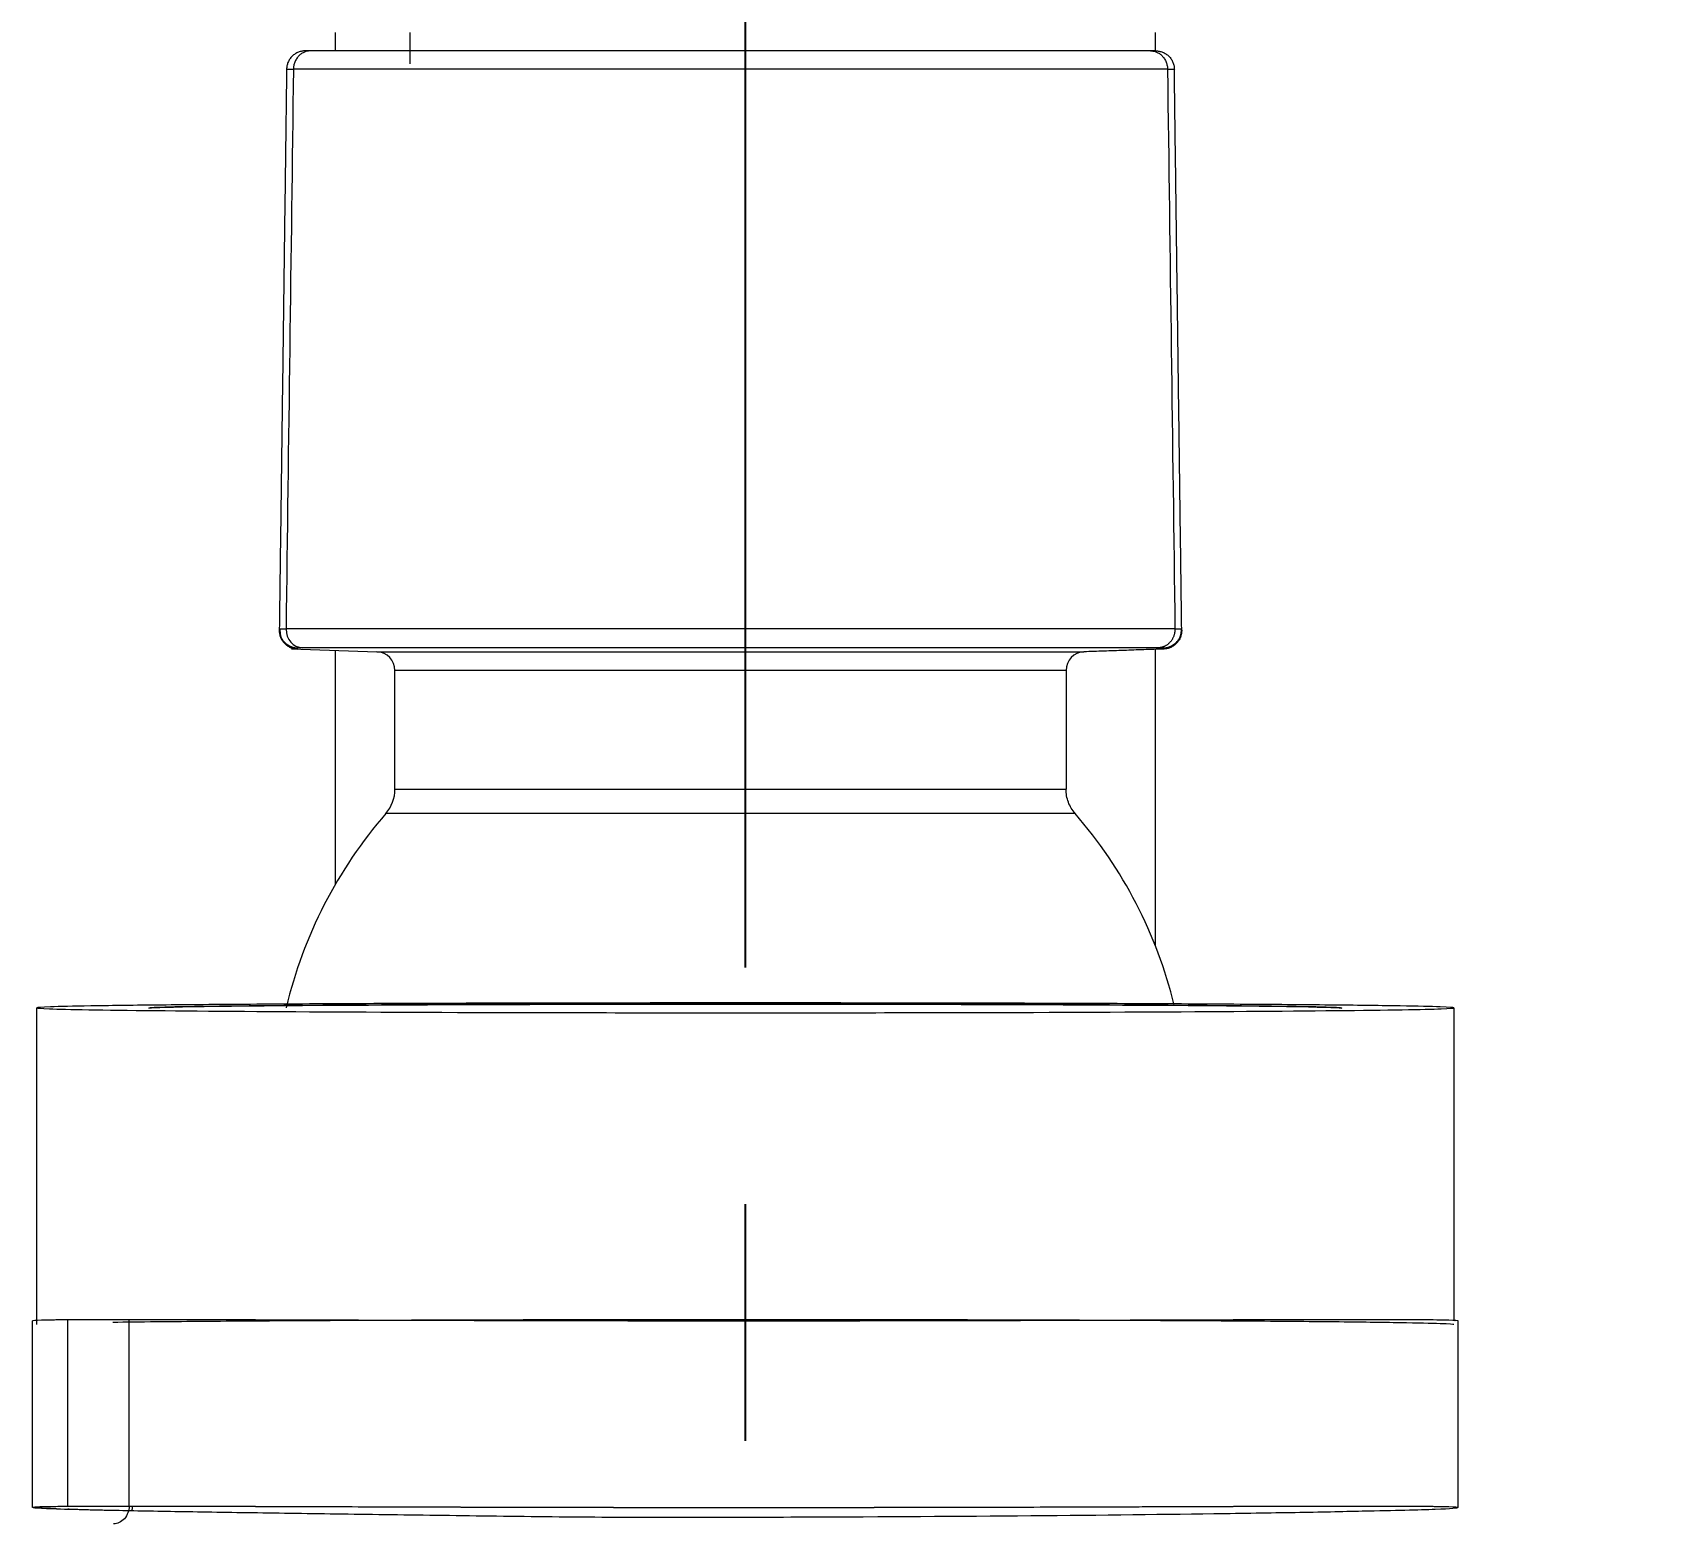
# Model space of a CAD drawing. Header units: millimetres. Extents: x 8883 to 11259, y -10160 to -6800.
# Drawn here: x 9659.47 to 9702.96, y -7731.99 to -7692.15 of the extents above; entities that cross this region are included whole.
import ezdxf

# ---------------------------------------------------------------- set-up
doc = ezdxf.new("R2010")
doc.units = ezdxf.units.MM
doc.linetypes.add('CENTERX2', pattern=[101.6, 63.5, -12.7, 12.7, -12.7])
doc.layers.add('CENTER', color=1, linetype='CENTERX2')
doc.layers.add('DIM', color=5, linetype='Continuous', lineweight=13)
doc.styles.add('ARIAL', font='arial.ttf')
doc.dimstyles.get("Standard").update_dxf_attribs({"dimtxt": 15, "dimasz": 15, "dimexe": 0.18, "dimexo": 0.0625, "dimgap": 4, "dimtad": 0, "dimdec": 1, "dimdsep": 46, "dimtxsty": 'ARIAL', "dimcen": 0, "dimclrd": 5, "dimclre": 5, "dimclrt": 5, "dimadec": 0, "dimazin": 0, "dimtfac": 1, "dimtdec": 1, "dimtofl": 0, "dimtmove": 0, "dimatfit": 3, "dimfxl": 1, "dimtolj": 1, "dimtzin": 0, "dimarcsym": 0})

# ---------------------------------------------------------------- blocks, each defined once
blk = doc.blocks.new('*D185')
at = {"layer": 'Defpoints', "color": 0, "transparency": 16777216}
for p in [(9678.596, -7626.145), (9989.37, -9683.127), (10114.894, -9683.127)]:
    blk.add_point(p, dxfattribs=at)
at = {"layer": 'DIM', "color": 5, "lineweight": -2, "transparency": 16777216}
for p, q in [((9678.658, -7626.145), (10115.074, -7626.145)), ((10114.894, -7644.145), (10114.894, -8614.508)), ((10114.894, -9665.127), (10114.894, -8694.764)), ((9989.433, -9683.127), (10115.074, -9683.127))]:
    blk.add_line(p, q, dxfattribs=at)
at = {"layer": 'DIM', "color": 5, "transparency": 16777216}
for points in [[(10111.894, -7644.145), (10117.894, -7644.145), (10114.894, -7626.145)], [(10111.894, -9665.127), (10117.894, -9665.127), (10114.894, -9683.127)]]:
    blk.add_solid(points, dxfattribs=at)
at = {"layer": 'DIM', "color": 5, "transparency": 16777216, "insert": (10114.894, -8654.636), "char_height": 18, "attachment_point": 5, "rotation": 90, "style": 'ARIAL'}
blk.add_mtext('\\A1;(2280)', dxfattribs=at)

msp = doc.modelspace()

# ---------------------------------------------------------------- linework, layer by layer
at = {"linetype": 'Continuous', "lineweight": 18}
for p, q in [((9667.596, -7692.148), (9667.596, -7692.644)), ((9669.596, -7692.145), (9669.596, -7692.988)), ((9689.596, -7692.644), (9689.596, -7692.148)), ((9666.927, -7692.642), (9666.789, -7692.642)), ((9666.422, -7708.685), (9668.713, -7708.765)), ((9689.679, -7708.655), (9666.712, -7708.655)), ((9689.596, -7716.663), (9689.596, -7708.701)), ((9667.596, -7708.729), (9667.596, -7715.008)), ((9668.713, -7708.765), (9687.678, -7708.765)), ((9669.196, -7712.449), (9669.196, -7709.265)), ((9659.592, -7726.816), (9659.592, -7718.316)), ((9697.599, -7718.316), (9697.599, -7726.705))]:
    msp.add_line(p, q, dxfattribs=at)
at = {"linetype": 'Continuous', "lineweight": 13}
for p, q in [((9668.713, -7708.765), (9668.713, -7708.765)), ((9669.196, -7709.265), (9669.196, -7709.265)), ((9687.196, -7709.265), (9669.196, -7709.265)), ((9669.196, -7712.449), (9669.196, -7712.449)), ((9668.951, -7713.105), (9668.95, -7713.105)), ((9660.422, -7731.687), (9660.422, -7726.687)), ((9662.068, -7731.683), (9662.068, -7726.683))]:
    msp.add_line(p, q, dxfattribs=at)
at = {"linetype": 'Continuous', "lineweight": 18}
for centre, radius, start, end in [((9668.696, -7709.265), 0.5, 0, 88), ((9687.696, -7709.265), 0.5, 92, 180), ((9668.196, -7712.449), 1, 319.0006, 0), ((9678.196, -7721.142), 12.25, 139.0006, 166.6432), ((9678.196, -7721.142), 12.25, 13.6938, 40.9994)]:
    msp.add_arc(centre, radius, start, end, dxfattribs=at)
for centre, major_axis, ratio, start_param, end_param in [((9688.102, -7692.642), (1.5, 0), 0.000001, 6.283159, 6.71477), ((9666.728, -7708.156), (0, 0.5), 0.909936, 1.57079, 3.106687), ((9678.596, -7718.326), (16, 0), 0.006916, 0, 3.141593)]:
    msp.add_ellipse(centre, major_axis=major_axis, ratio=ratio, start_param=start_param, end_param=end_param, dxfattribs=at)
for points, weights, degree in [([(9666.789, -7692.642), (9666.296, -7692.642), (9666.289, -7693.135)], [1, 0.71172729423, 1], 2), ([(9666.927, -7692.642), (9666.478, -7692.642), (9666.472, -7693.135)], [1, 0.711720439392, 1], 2), ([(9689.465, -7692.642), (9689.913, -7692.642), (9689.919, -7693.135)], [1, 0.711725944024, 1], 2), ([(9689.602, -7692.642), (9690.096, -7692.642), (9690.102, -7693.135)], [1, 0.711717049064, 1], 2), ([(9666.093, -7708.153), (9666.089, -7708.441), (9666.288, -7708.65), (9666.575, -7708.659)], [1.16692036496, 0.944637223381, 0.944360223961, 1.1660893667], 3), ([(9666.273, -7708.149), (9666.273, -7708.152), (9666.273, -7708.156)], [1, 0.999974445811, 1], 2), ([(9690.118, -7708.156), (9690.118, -7708.441), (9689.938, -7708.645), (9689.679, -7708.655)], [1, 0.81270063813, 0.813092220383, 1], 3), ([(9689.815, -7708.659), (9690.103, -7708.65), (9690.302, -7708.441), (9690.299, -7708.153)], [1.16664221229, 0.944357971452, 0.9444526362, 1.16692620654], 3), ([(9690.118, -7708.149), (9690.118, -7708.151), (9690.118, -7708.153), (9690.118, -7708.156)], [1, 0.999986396381, 0.999986370479, 1], 3)]:
    msp.add_rational_spline(points, weights, degree=degree, dxfattribs=at)
msp.add_rational_spline([(9689.465, -7692.642), (9686.141, -7692.642), (9678.196, -7692.642), (9670.25, -7692.642), (9666.927, -7692.642)], [1, 0.842108108091, 1, 0.842108108091, 1], degree=2, knots=[0, 0, 0, 0.5, 0.5, 1, 1, 1], dxfattribs=at)
for points, degree in [([(9666.289, -7693.135), (9666.093, -7708.153)], 1), ([(9690.299, -7708.153), (9690.102, -7693.135)], 1), ([(9666.093, -7708.153), (9666.092, -7708.173), (9666.092, -7708.183), (9666.092, -7708.184)], 3), ([(9666.104, -7708.147), (9666.124, -7708.334)], 1), ([(9690.25, -7708.375), (9690.302, -7708.262), (9690.287, -7708.147)], 2), ([(9690.299, -7708.184), (9690.299, -7708.184), (9690.299, -7708.173), (9690.299, -7708.153)], 3), ([(9666.712, -7708.655), (9666.622, -7708.655), (9666.576, -7708.657), (9666.575, -7708.659)], 3), ([(9689.816, -7708.69), (9687.678, -7708.765)], 1), ([(9689.815, -7708.659), (9689.815, -7708.657), (9689.769, -7708.655), (9689.679, -7708.655)], 3), ([(9687.196, -7709.265), (9687.196, -7712.449)], 1), ([(9697.599, -7718.316), (9697.599, -7718.308), (9697.353, -7718.291), (9696.27, -7718.266), (9694.5, -7718.243), (9692.122, -7718.223), (9689.224, -7718.206), (9685.914, -7718.194), (9682.328, -7718.187), (9678.596, -7718.184), (9674.864, -7718.187), (9671.277, -7718.194), (9667.967, -7718.206), (9665.069, -7718.223), (9662.691, -7718.243), (9660.921, -7718.266), (9659.838, -7718.291), (9659.592, -7718.308), (9659.592, -7718.316)], 3), ([(9697.599, -7718.316), (9697.599, -7718.308), (9697.353, -7718.291), (9696.27, -7718.266), (9694.5, -7718.243), (9692.122, -7718.223), (9689.224, -7718.206), (9685.914, -7718.194), (9682.328, -7718.187), (9678.596, -7718.184), (9674.864, -7718.187), (9671.277, -7718.194), (9667.967, -7718.206), (9665.069, -7718.223), (9662.691, -7718.243), (9660.921, -7718.266), (9659.838, -7718.291), (9659.592, -7718.308), (9659.592, -7718.316)], 3), ([(9659.473, -7731.716), (9659.473, -7726.716)], 1), ([(9662.068, -7726.683), (9661.389, -7726.683), (9660.839, -7726.684), (9660.422, -7726.687)], 3), ([(9697.634, -7726.715), (9697.617, -7726.704)], 1), ([(9697.718, -7726.716), (9697.718, -7726.714), (9697.713, -7726.713), (9697.704, -7726.711)], 3), ([(9697.71, -7726.722), (9697.716, -7726.72), (9697.718, -7726.718), (9697.718, -7726.716)], 3), ([(9697.718, -7731.716), (9697.718, -7726.716)], 1), ([(9659.493, -7731.723), (9659.479, -7731.72), (9659.472, -7731.718), (9659.473, -7731.716)], 3), ([(9659.473, -7731.716), (9659.473, -7731.709), (9659.632, -7731.697), (9660.11, -7731.69), (9660.422, -7731.687)], 3), ([(9660.422, -7731.687), (9660.839, -7731.684), (9661.389, -7731.683), (9662.068, -7731.683)], 3), ([(9660.422, -7731.687), (9660.839, -7731.684), (9661.389, -7731.683), (9662.068, -7731.683)], 3), ([(9662.149, -7731.683), (9662.141, -7731.78)], 1), ([(9695.142, -7731.815), (9696.019, -7731.799), (9697.323, -7731.767), (9697.722, -7731.733), (9697.718, -7731.716)], 3)]:
    msp.add_open_spline(points, degree=degree, dxfattribs=at)
at = {"linetype": 'Continuous', "lineweight": 13}
for points in [[(9666.472, -7693.135), (9666.406, -7698.14), (9666.339, -7703.144), (9666.273, -7708.149)], [(9689.919, -7693.135), (9689.985, -7698.14), (9690.052, -7703.144), (9690.118, -7708.149)]]:
    msp.add_open_spline(points, degree=3, dxfattribs=at)
for points, knots in [([(9666.289, -7693.135), (9666.289, -7693.135), (9666.305, -7693.135), (9666.366, -7693.135), (9666.412, -7693.135), (9666.472, -7693.135)], [0, 0, 0, 0, 0.499459, 0.499459, 1, 1, 1, 1]), ([(9689.919, -7693.135), (9689.979, -7693.135), (9690.025, -7693.135), (9690.087, -7693.135), (9690.102, -7693.135), (9690.102, -7693.135)], [0, 0, 0, 0, 0.499321, 0.499321, 1, 1, 1, 1]), ([(9689.816, -7708.69), (9689.816, -7708.69), (9689.816, -7708.69), (9689.816, -7708.69), (9689.816, -7708.689), (9689.816, -7708.688), (9689.816, -7708.687), (9689.816, -7708.686), (9689.816, -7708.684), (9689.816, -7708.682), (9689.816, -7708.678), (9689.815, -7708.673), (9689.815, -7708.667), (9689.815, -7708.662), (9689.815, -7708.659)], [0, 0, 0, 0, 0.062133, 0.124099, 0.185971, 0.247824, 0.30973, 0.371762, 0.433991, 0.496486, 0.621471, 0.746745, 0.872776, 1, 1, 1, 1])]:
    msp.add_open_spline(points, degree=3, knots=knots, dxfattribs=at)
for points, weights in [([(9689.919, -7693.135), (9686.461, -7693.135), (9678.196, -7693.135), (9669.93, -7693.135), (9666.472, -7693.135)], [1, 0.842108081407, 1, 0.842108081407, 1]), ([(9690.118, -7708.149), (9686.623, -7708.149), (9678.196, -7708.149), (9669.768, -7708.149), (9666.273, -7708.149)], [1, 0.841055775259, 1, 0.841055775259, 1]), ([(9669.196, -7712.449), (9669.258, -7712.449), (9678.227, -7712.449), (9687.196, -7712.449), (9687.196, -7712.449)], [1, 0.708340193265, 1, 0.708340193265, 1]), ([(9687.441, -7713.105), (9687.441, -7713.105), (9678.228, -7713.105), (9669.015, -7713.105), (9668.951, -7713.105)], [1, 0.708346096096, 1, 0.708346096096, 1])]:
    msp.add_rational_spline(points, weights, degree=2, knots=[0, 0, 0, 0.5, 0.5, 1, 1, 1], dxfattribs=at)
at = {"linetype": 'Continuous', "lineweight": 18}
for points, knots in [([(9666.092, -7708.184), (9666.092, -7708.216), (9666.094, -7708.249), (9666.106, -7708.312), (9666.115, -7708.343), (9666.138, -7708.403), (9666.153, -7708.432), (9666.188, -7708.487), (9666.208, -7708.512), (9666.253, -7708.559), (9666.277, -7708.58), (9666.33, -7708.617), (9666.358, -7708.633), (9666.417, -7708.66), (9666.448, -7708.67), (9666.51, -7708.685), (9666.543, -7708.689), (9666.575, -7708.69)], [0, 0, 0, 0, 0.125, 0.125, 0.25, 0.25, 0.375, 0.375, 0.5, 0.5, 0.625, 0.625, 0.75, 0.75, 0.875, 0.875, 1, 1, 1, 1]), ([(9666.093, -7708.153), (9666.093, -7708.152), (9666.108, -7708.151), (9666.168, -7708.15), (9666.214, -7708.149), (9666.273, -7708.149)], [0, 0, 0, 0, 0.5, 0.5, 1, 1, 1, 1]), ([(9690.299, -7708.184), (9690.299, -7708.216), (9690.297, -7708.249), (9690.285, -7708.312), (9690.276, -7708.343), (9690.253, -7708.403), (9690.238, -7708.432), (9690.203, -7708.487), (9690.183, -7708.512), (9690.139, -7708.559), (9690.114, -7708.58), (9690.061, -7708.617), (9690.033, -7708.634), (9689.974, -7708.66), (9689.943, -7708.67), (9689.881, -7708.685), (9689.848, -7708.689), (9689.816, -7708.69)], [0, 0, 0, 0, 0.125, 0.125, 0.25, 0.25, 0.375, 0.375, 0.5, 0.5, 0.625, 0.625, 0.75, 0.75, 0.875, 0.875, 1, 1, 1, 1]), ([(9690.118, -7708.149), (9690.121, -7708.149), (9690.127, -7708.149), (9690.136, -7708.149), (9690.144, -7708.149), (9690.152, -7708.149), (9690.16, -7708.149), (9690.167, -7708.149), (9690.175, -7708.149), (9690.182, -7708.149), (9690.189, -7708.149), (9690.196, -7708.149), (9690.202, -7708.149), (9690.209, -7708.149), (9690.215, -7708.149), (9690.221, -7708.149), (9690.227, -7708.149), (9690.232, -7708.149), (9690.238, -7708.149), (9690.243, -7708.15), (9690.248, -7708.15), (9690.252, -7708.15), (9690.257, -7708.15), (9690.261, -7708.15), (9690.265, -7708.15), (9690.269, -7708.15), (9690.272, -7708.15), (9690.276, -7708.15), (9690.279, -7708.151), (9690.282, -7708.151), (9690.284, -7708.151), (9690.287, -7708.151), (9690.289, -7708.151), (9690.291, -7708.151), (9690.293, -7708.152), (9690.294, -7708.152), (9690.296, -7708.152), (9690.297, -7708.152), (9690.298, -7708.152), (9690.298, -7708.153), (9690.299, -7708.153), (9690.299, -7708.153), (9690.299, -7708.153)], [0, 0, 0, 0, 0.024564, 0.04915, 0.073758, 0.098389, 0.123042, 0.147717, 0.172415, 0.197135, 0.221878, 0.246643, 0.27143, 0.29624, 0.321072, 0.345926, 0.370803, 0.395702, 0.420624, 0.445568, 0.470534, 0.495523, 0.520534, 0.545568, 0.570624, 0.595702, 0.620803, 0.645926, 0.671071, 0.696239, 0.721429, 0.746642, 0.771877, 0.797134, 0.822414, 0.847716, 0.873041, 0.898388, 0.923757, 0.949149, 0.974563, 1, 1, 1, 1]), ([(9666.575, -7708.659), (9666.575, -7708.661), (9666.575, -7708.663), (9666.575, -7708.667), (9666.575, -7708.67), (9666.575, -7708.673), (9666.575, -7708.676), (9666.575, -7708.678), (9666.575, -7708.68), (9666.575, -7708.683), (9666.575, -7708.685), (9666.575, -7708.687), (9666.575, -7708.689), (9666.575, -7708.69), (9666.575, -7708.69), (9666.575, -7708.69)], [0, 0, 0, 0, 0.063786, 0.127221, 0.190358, 0.253251, 0.315954, 0.378527, 0.441027, 0.503516, 0.603372, 0.702655, 0.801655, 0.90067, 1, 1, 1, 1]), ([(9687.441, -7713.105), (9687.402, -7713.06), (9687.367, -7713.012), (9687.306, -7712.909), (9687.28, -7712.855), (9687.238, -7712.744), (9687.222, -7712.686), (9687.201, -7712.569), (9687.196, -7712.509), (9687.196, -7712.449)], [0, 0, 0, 0, 0.25, 0.25, 0.5, 0.5, 0.75, 0.75, 1, 1, 1, 1]), ([(9662.596, -7718.326), (9662.596, -7718.296), (9664.16, -7718.27), (9670.403, -7718.226), (9674.181, -7718.216), (9683.01, -7718.216), (9686.787, -7718.226), (9693.031, -7718.27), (9694.596, -7718.296), (9694.596, -7718.326)], [0, 0, 0, 0, 0.25, 0.25, 0.5, 0.5, 0.75, 0.75, 1, 1, 1, 1]), ([(9659.592, -7718.316), (9659.592, -7718.325), (9659.809, -7718.342), (9661.202, -7718.376), (9664.844, -7718.411), (9671.087, -7718.442), (9678.596, -7718.451), (9686.104, -7718.442), (9692.347, -7718.411), (9695.989, -7718.376), (9697.382, -7718.342), (9697.599, -7718.325), (9697.599, -7718.316)], [0, 0, 0, 0, 0.0625, 0.125, 0.25, 0.375, 0.5, 0.625, 0.75, 0.875, 0.9375, 1, 1, 1, 1]), ([(9660.422, -7726.687), (9660.11, -7726.69), (9659.632, -7726.697), (9659.473, -7726.709), (9659.473, -7726.716)], [0, 0, 0, 0, 0.5, 1, 1, 1, 1]), ([(9662.068, -7726.683), (9661.224, -7726.683), (9660.419, -7726.686), (9659.939, -7726.693), (9659.858, -7726.695)], [0, 0, 0, 0, 0.806391, 1, 1, 1, 1]), ([(9697.599, -7726.816), (9697.599, -7726.808), (9697.353, -7726.79), (9696.27, -7726.766), (9694.5, -7726.743), (9692.122, -7726.723), (9689.224, -7726.706), (9685.914, -7726.694), (9682.328, -7726.686), (9678.596, -7726.684), (9674.864, -7726.686), (9671.277, -7726.694), (9667.967, -7726.706), (9665.069, -7726.723), (9662.995, -7726.74), (9661.978, -7726.752), (9661.632, -7726.757)], [0, 0, 0, 0, 0.073439, 0.146878, 0.220317, 0.293756, 0.367195, 0.440634, 0.514073, 0.587512, 0.660951, 0.73439, 0.807829, 0.881268, 0.954707, 1, 1, 1, 1]), ([(9696.704, -7726.687), (9696.035, -7726.682), (9694.048, -7726.682), (9690.202, -7726.696), (9686.55, -7726.708), (9683.6, -7726.716), (9680.516, -7726.72), (9677.381, -7726.72), (9674.279, -7726.717), (9671.29, -7726.71), (9668.499, -7726.701), (9665.133, -7726.689), (9663.116, -7726.683), (9662.068, -7726.683)], [0, 0, 0, 0, 0.142719, 0.285599, 0.35704, 0.42848, 0.49992, 0.57136, 0.6428, 0.71424, 0.78568, 0.85712, 1, 1, 1, 1]), ([(9697.718, -7726.716), (9697.718, -7726.709), (9697.549, -7726.697), (9696.78, -7726.686), (9695.544, -7726.682), (9693.833, -7726.684), (9691.747, -7726.691), (9688.46, -7726.702), (9683.659, -7726.717), (9677.371, -7726.723), (9671.182, -7726.711), (9665.809, -7726.691), (9663.121, -7726.683), (9662.068, -7726.683)], [0, 0, 0, 0, 0.0625, 0.125, 0.1875, 0.25, 0.3125, 0.375, 0.5, 0.625, 0.75, 0.875, 1, 1, 1, 1]), ([(9659.473, -7731.716), (9659.471, -7731.723), (9659.629, -7731.739), (9660.37, -7731.766), (9661.627, -7731.795), (9663.348, -7731.827), (9665.455, -7731.86), (9667.888, -7731.894), (9670.62, -7731.931), (9673.578, -7731.973), (9676.673, -7731.987), (9680.861, -7731.974), (9686.038, -7731.947), (9690.487, -7731.897), (9693.401, -7731.852), (9694.612, -7731.828), (9695.142, -7731.815)], [0, 0, 0, 0, 0.0625, 0.125, 0.1875, 0.25, 0.3125, 0.375, 0.4375, 0.5, 0.5625, 0.625, 0.75, 0.875, 0.9375, 1, 1, 1, 1]), ([(9659.473, -7731.716), (9659.473, -7731.709), (9659.632, -7731.697), (9660.11, -7731.69), (9660.422, -7731.687)], [0, 0, 0, 0, 0.5, 1, 1, 1, 1]), ([(9659.473, -7731.716), (9659.473, -7731.713), (9659.503, -7731.708), (9659.577, -7731.703), (9659.637, -7731.701), (9659.672, -7731.699), (9659.791, -7731.696), (9659.891, -7731.694), (9660.128, -7731.69), (9660.266, -7731.689), (9660.422, -7731.687)], [0, 0, 0, 0, 0.25, 0.375, 0.375, 0.5, 0.5, 0.75, 0.75, 1, 1, 1, 1]), ([(9660.118, -7731.759), (9660.094, -7731.758), (9660.07, -7731.757), (9659.92, -7731.751), (9659.708, -7731.741), (9659.58, -7731.732), (9659.516, -7731.726), (9659.5, -7731.724), (9659.479, -7731.72), (9659.473, -7731.718), (9659.473, -7731.716)], [0, 0, 0, 0, 0.057789, 0.057789, 0.371859, 0.68593, 0.68593, 0.842965, 0.842965, 1, 1, 1, 1]), ([(9660.422, -7731.687), (9660.527, -7731.686), (9660.639, -7731.686), (9660.88, -7731.685), (9661.009, -7731.684), (9661.42, -7731.683), (9661.729, -7731.683), (9662.068, -7731.683)], [0, 0, 0, 0, 0.25, 0.25, 0.5, 0.5, 1, 1, 1, 1]), ([(9661.625, -7731.805), (9661.419, -7731.8), (9661.228, -7731.795), (9660.844, -7731.784), (9660.656, -7731.778), (9660.466, -7731.771), (9660.445, -7731.771), (9660.423, -7731.77)], [0, 0, 0, 0, 0.430835, 0.430835, 0.933853, 0.933853, 1, 1, 1, 1]), ([(9662.068, -7731.683), (9662.067, -7731.74), (9662.045, -7731.863), (9661.915, -7732.087), (9661.746, -7732.16), (9661.649, -7732.163)], [0, 0, 0, 0, 0.253951, 0.508445, 1, 1, 1, 1]), ([(9662.068, -7731.683), (9663.121, -7731.683), (9665.809, -7731.691), (9671.182, -7731.711), (9677.371, -7731.722), (9683.659, -7731.717), (9688.46, -7731.702), (9691.747, -7731.69), (9693.833, -7731.684), (9695.544, -7731.682), (9696.78, -7731.686), (9697.549, -7731.697), (9697.718, -7731.709), (9697.718, -7731.716)], [0, 0, 0, 0, 0.125, 0.25, 0.375, 0.5, 0.625, 0.6875, 0.75, 0.8125, 0.875, 0.9375, 1, 1, 1, 1]), ([(9662.068, -7731.683), (9663.121, -7731.683), (9665.809, -7731.691), (9671.182, -7731.711), (9675.867, -7731.72), (9678.516, -7731.72), (9679.081, -7731.72)], [0, 0, 0, 0, 0.305694, 0.611387, 0.917081, 1, 1, 1, 1]), ([(9662.068, -7731.683), (9662.332, -7731.683), (9662.613, -7731.683), (9663.06, -7731.684), (9663.213, -7731.684), (9663.527, -7731.685), (9663.688, -7731.685), (9664.018, -7731.686), (9664.187, -7731.687), (9664.534, -7731.688), (9664.89, -7731.689), (9665.261, -7731.69), (9665.641, -7731.691), (9665.834, -7731.692), (9666.229, -7731.693), (9666.429, -7731.694), (9666.837, -7731.695), (9667.043, -7731.696), (9667.672, -7731.698), (9668.531, -7731.701), (9669.435, -7731.704), (9670.13, -7731.706), (9670.364, -7731.707), (9670.837, -7731.708), (9671.555, -7731.71), (9672.539, -7731.713), (9673.291, -7731.714), (9673.794, -7731.715), (9674.047, -7731.716), (9675.317, -7731.718), (9676.35, -7731.719), (9678.427, -7731.72), (9679.471, -7731.72), (9680.765, -7731.719), (9681.023, -7731.719), (9681.538, -7731.718), (9682.307, -7731.717), (9683.069, -7731.716), (9684.073, -7731.714), (9684.57, -7731.713), (9685.552, -7731.711), (9686.036, -7731.709), (9686.984, -7731.707), (9687.448, -7731.705), (9688.129, -7731.703), (9688.354, -7731.702), (9688.799, -7731.701), (9689.459, -7731.698), (9690.304, -7731.696), (9690.907, -7731.693), (9691.301, -7731.692), (9691.495, -7731.691), (9692.442, -7731.688), (9693.138, -7731.686), (9693.78, -7731.685), (9693.79, -7731.685), (9693.799, -7731.685)], [0, 0, 0, 0, 0.041615, 0.041615, 0.062422, 0.062422, 0.083229, 0.083229, 0.104037, 0.104037, 0.124844, 0.145651, 0.145651, 0.166459, 0.166459, 0.187266, 0.187266, 0.208073, 0.208073, 0.249688, 0.291303, 0.291303, 0.31211, 0.31211, 0.332917, 0.374532, 0.395339, 0.395339, 0.416146, 0.416146, 0.499376, 0.499376, 0.582605, 0.582605, 0.603412, 0.603412, 0.62422, 0.665834, 0.665834, 0.707449, 0.707449, 0.749064, 0.749064, 0.790678, 0.790678, 0.811486, 0.811486, 0.832293, 0.873908, 0.894715, 0.894715, 0.915522, 0.915522, 0.998752, 0.998752, 1, 1, 1, 1]), ([(9695.81, -7731.683), (9695.813, -7731.683), (9695.815, -7731.683), (9695.931, -7731.684), (9696.147, -7731.684), (9696.343, -7731.685), (9696.53, -7731.686), (9696.618, -7731.686), (9696.87, -7731.688), (9697.018, -7731.69), (9697.184, -7731.692), (9697.222, -7731.693), (9697.258, -7731.693)], [0, 0, 0, 0, 0.004601, 0.004601, 0.181561, 0.358521, 0.358521, 0.535481, 0.535481, 0.8894, 0.8894, 1, 1, 1, 1]), ([(9696.239, -7731.684), (9696.407, -7731.685), (9696.802, -7731.687), (9697.107, -7731.691), (9697.257, -7731.693)], [0, 0, 0, 0, 0.390668, 1, 1, 1, 1])]:
    msp.add_open_spline(points, degree=3, knots=knots, dxfattribs=at)
at = {"layer": 'CENTER', "ltscale": 0.5}
msp.add_line((9678.596, -9088.836), (9678.596, -7621.145), dxfattribs=at)

# ---------------------------------------------------------------- dimensions: what is measured, and where the dimension line sits
at = {"layer": 'DIM', "color": 3}
dim = msp.add_linear_dim(base=(10114.894, -9683.127), p1=(9678.596, -7626.145), p2=(9989.37, -9683.127), angle=90, text='(2280)', dimstyle='Standard', override={"dimtxt": 18, "dimasz": 18, "dimgap": 5}, dxfattribs=at)
dim.commit()
dim.dimension.update_dxf_attribs({"geometry": '*D185', "text_midpoint": (10114.894, -8654.636)})

doc.saveas('drawing.dxf')
